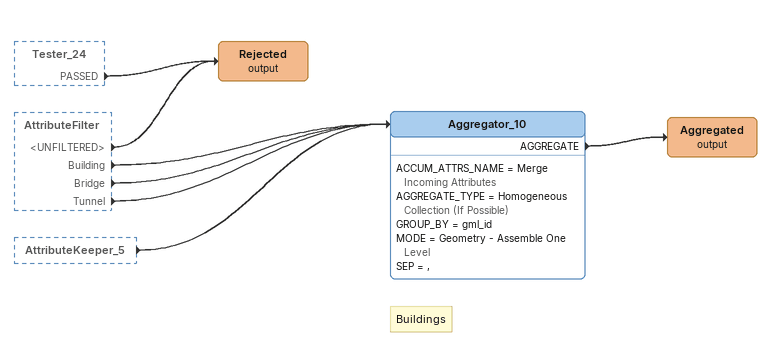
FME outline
Tester_24 [outside]
    PASSED -> Rejected (output)
AttributeFilter [outside]
    <UNFILTERED> -> Rejected (output)
    Building -> Aggregator_10
    Bridge -> Aggregator_10
    Tunnel -> Aggregator_10
AttributeKeeper_5 [outside]
    -> Aggregator_10
Note: Buildings
Aggregator_10
    ACCUM_ATTRS_NAME = Merge Incoming Attributes
    AGGREGATE_TYPE = Homogeneous Collection (If Possible)
    GROUP_BY = gml_id
    MODE = Geometry - Assemble One Level
    SEP = ,
    AGGREGATE -> Aggregated (output)
Aggregated (output)
Rejected (output)
